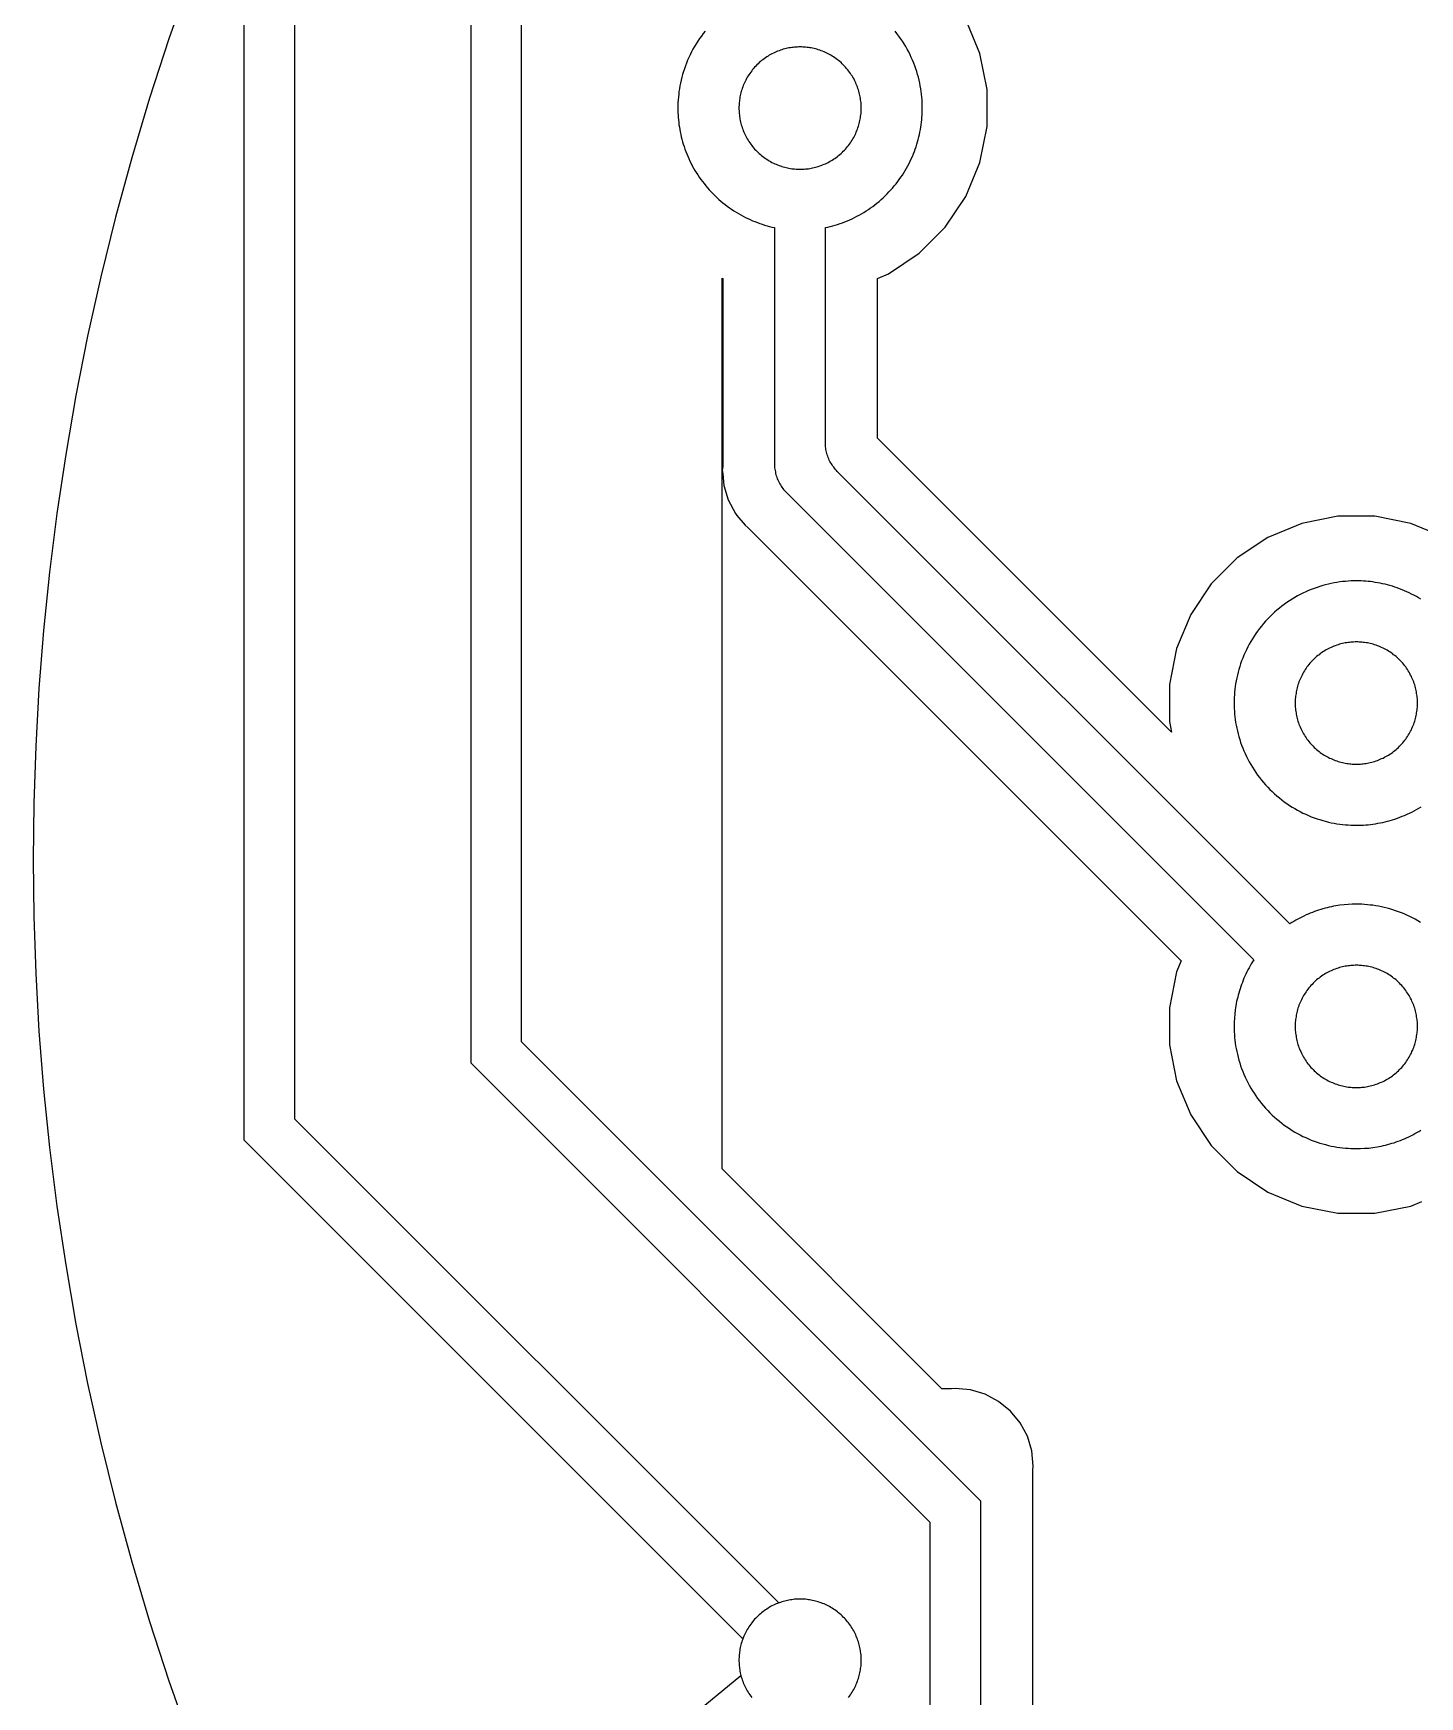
# Model space of a CAD drawing. Header units: millimetres. Extents: x 94211.7 to 94261.9, y -94261.9 to -94211.7.
# Drawn here: x 94211.75 to 94225.36, y -94245.02 to -94228.68 of the extents above; entities that cross this region are included whole.
import ezdxf

# ---------------------------------------------------------------- set-up
doc = ezdxf.new("R2010")
doc.units = ezdxf.units.MM
for name, color, linetype, true_color in [('Copper Layer', 30, 'Continuous', 0xff7f00), ('Drill holes', 5, 'Continuous', 0x0000ff), ('Outer Cut', 2, 'Continuous', 0xffff00)]:
    doc.layers.add(name, color=color, linetype=linetype, true_color=true_color)

msp = doc.modelspace()

# ---------------------------------------------------------------- linework, layer by layer
at = {"layer": 'Copper Layer'}
for points in [[(94218.712, -94244.45), (94213.815, -94239.554), (94213.815, -94227.034), (94224.392, -94215.324), (94234.771, -94215.324)], [(94219.065, -94244.097), (94214.315, -94239.346), (94214.315, -94227.226), (94224.615, -94215.824), (94234.769, -94215.824)], [(94224.226, -94217.918), (94216.04, -94226.104), (94216.04, -94238.793), (94220.549, -94243.303), (94220.549, -94245.699), (94218.387, -94247.861)], [(94218.747, -94248.208), (94221.049, -94245.906), (94221.049, -94243.096), (94216.54, -94238.586), (94216.54, -94226.311), (94224.433, -94218.418)], [(94218.342, -94228.663), (94218.323, -94228.687), (94218.305, -94228.712), (94218.287, -94228.737), (94218.27, -94228.762), (94218.253, -94228.788), (94218.237, -94228.815), (94218.222, -94228.841), (94218.208, -94228.868), (94218.194, -94228.895), (94218.182, -94228.922), (94218.17, -94228.95), (94218.158, -94228.977), (94218.148, -94229.005), (94218.138, -94229.033), (94218.129, -94229.061), (94218.12, -94229.089), (94218.113, -94229.117), (94218.106, -94229.145), (94218.1, -94229.173), (94218.094, -94229.201), (94218.089, -94229.229), (94218.085, -94229.256), (94218.082, -94229.284), (94218.079, -94229.311), (94218.077, -94229.339), (94218.075, -94229.366), (94218.074, -94229.392), (94218.074, -94229.419), (94218.074, -94229.442), (94218.075, -94229.465), (94218.076, -94229.488), (94218.078, -94229.511), (94218.08, -94229.535), (94218.082, -94229.558), (94218.085, -94229.582), (94218.089, -94229.606), (94218.093, -94229.629), (94218.097, -94229.653), (94218.102, -94229.677), (94218.108, -94229.701), (94218.114, -94229.725), (94218.12, -94229.749), (94218.127, -94229.773), (94218.135, -94229.797), (94218.143, -94229.821), (94218.152, -94229.845), (94218.161, -94229.868), (94218.171, -94229.892), (94218.181, -94229.915), (94218.192, -94229.939), (94218.204, -94229.962), (94218.216, -94229.985), (94218.228, -94230.008), (94218.241, -94230.031), (94218.255, -94230.053), (94218.269, -94230.075), (94218.284, -94230.097), (94218.299, -94230.119), (94218.315, -94230.14), (94218.331, -94230.161), (94218.347, -94230.182), (94218.365, -94230.202), (94218.382, -94230.222), (94218.4, -94230.241), (94218.419, -94230.261), (94218.437, -94230.279), (94218.457, -94230.298), (94218.476, -94230.316), (94218.496, -94230.333), (94218.517, -94230.35), (94218.538, -94230.367), (94218.559, -94230.383), (94218.58, -94230.398), (94218.602, -94230.413), (94218.624, -94230.428), (94218.646, -94230.442), (94218.668, -94230.455), (94218.691, -94230.468), (94218.714, -94230.48), (94218.737, -94230.492), (94218.76, -94230.504), (94218.784, -94230.514), (94218.807, -94230.525), (94218.831, -94230.534), (94218.855, -94230.543), (94218.879, -94230.552), (94218.902, -94230.56), (94218.926, -94230.568), (94218.95, -94230.575), (94218.974, -94230.581), (94218.998, -94230.587), (94219.022, -94230.592)], [(94219.522, -94230.593), (94219.546, -94230.588), (94219.57, -94230.582), (94219.594, -94230.576), (94219.618, -94230.569), (94219.642, -94230.561), (94219.666, -94230.553), (94219.69, -94230.545), (94219.714, -94230.536), (94219.738, -94230.526), (94219.761, -94230.516), (94219.785, -94230.505), (94219.808, -94230.494), (94219.831, -94230.482), (94219.854, -94230.469), (94219.877, -94230.457), (94219.9, -94230.443), (94219.922, -94230.429), (94219.944, -94230.415), (94219.966, -94230.4), (94219.987, -94230.384), (94220.008, -94230.368), (94220.029, -94230.352), (94220.05, -94230.335), (94220.07, -94230.317), (94220.09, -94230.299), (94220.109, -94230.281), (94220.128, -94230.262), (94220.146, -94230.243), (94220.164, -94230.223), (94220.182, -94230.204), (94220.199, -94230.183), (94220.216, -94230.163), (94220.232, -94230.141), (94220.248, -94230.12), (94220.263, -94230.098), (94220.278, -94230.077), (94220.292, -94230.054), (94220.306, -94230.032), (94220.319, -94230.009), (94220.331, -94229.986), (94220.344, -94229.963), (94220.355, -94229.94), (94220.366, -94229.917), (94220.376, -94229.893), (94220.386, -94229.869), (94220.396, -94229.846), (94220.404, -94229.822), (94220.413, -94229.798), (94220.42, -94229.774), (94220.428, -94229.75), (94220.434, -94229.726), (94220.44, -94229.702), (94220.446, -94229.678), (94220.451, -94229.654), (94220.455, -94229.63), (94220.459, -94229.606), (94220.463, -94229.582), (94220.466, -94229.558), (94220.468, -94229.535), (94220.47, -94229.511), (94220.472, -94229.488), (94220.473, -94229.465), (94220.474, -94229.442), (94220.474, -94229.419), (94220.474, -94229.392), (94220.473, -94229.366), (94220.471, -94229.339), (94220.469, -94229.311), (94220.466, -94229.284), (94220.463, -94229.256), (94220.459, -94229.229), (94220.454, -94229.201), (94220.448, -94229.173), (94220.442, -94229.145), (94220.435, -94229.117), (94220.428, -94229.089), (94220.419, -94229.061), (94220.41, -94229.033), (94220.4, -94229.005), (94220.39, -94228.977), (94220.378, -94228.95), (94220.366, -94228.922), (94220.354, -94228.895), (94220.34, -94228.868), (94220.326, -94228.841), (94220.311, -94228.815), (94220.295, -94228.788), (94220.278, -94228.762), (94220.261, -94228.737), (94220.243, -94228.712), (94220.225, -94228.687), (94220.206, -94228.663)], [(94221.038, -94228.884), (94220.9, -94228.55)], [(94221.109, -94229.238), (94221.038, -94228.884)], [(94221.109, -94229.6), (94221.109, -94229.238)], [(94221.038, -94229.954), (94221.109, -94229.6)], [(94220.9, -94230.288), (94221.038, -94229.954)], [(94220.699, -94230.589), (94220.9, -94230.288)], [(94219.022, -94230.592), (94219.022, -94232.911)], [(94219.522, -94232.704), (94219.522, -94230.593)], [(94220.444, -94230.844), (94220.699, -94230.589)], [(94220.143, -94231.045), (94220.444, -94230.844)], [(94218.509, -94239.835), (94218.509, -94231.088)], [(94218.509, -94231.088), (94218.514, -94231.091)], [(94218.514, -94231.091), (94218.514, -94232.938)], [(94220.034, -94231.091), (94220.143, -94231.045)], [(94220.034, -94232.66), (94220.034, -94231.091)], [(94219.639, -94232.987), (94219.63, -94232.977), (94219.621, -94232.967), (94219.612, -94232.956), (94219.604, -94232.945), (94219.595, -94232.934), (94219.588, -94232.923), (94219.581, -94232.912), (94219.574, -94232.9), (94219.567, -94232.888), (94219.561, -94232.876), (94219.555, -94232.863), (94219.55, -94232.851), (94219.545, -94232.838), (94219.541, -94232.825), (94219.537, -94232.812), (94219.534, -94232.798), (94219.531, -94232.785), (94219.528, -94232.772), (94219.526, -94232.758), (94219.524, -94232.745), (94219.523, -94232.731), (94219.523, -94232.717), (94219.522, -94232.704)], [(94222.921, -94235.547), (94220.034, -94232.66)], [(94218.514, -94232.938), (94218.51, -94232.975)], [(94219.022, -94232.911), (94219.023, -94232.925), (94219.023, -94232.938), (94219.024, -94232.952), (94219.026, -94232.965), (94219.028, -94232.979), (94219.031, -94232.992), (94219.034, -94233.006), (94219.037, -94233.019), (94219.041, -94233.032), (94219.045, -94233.045), (94219.05, -94233.058), (94219.055, -94233.07), (94219.061, -94233.083), (94219.067, -94233.095), (94219.074, -94233.107), (94219.081, -94233.119), (94219.088, -94233.13), (94219.095, -94233.142), (94219.104, -94233.153), (94219.112, -94233.163), (94219.121, -94233.174), (94219.13, -94233.184), (94219.139, -94233.194)], [(94218.51, -94232.975), (94218.514, -94233.012)], [(94218.514, -94233.012), (94218.525, -94233.124)], [(94224.082, -94237.429), (94219.639, -94232.987)], [(94218.525, -94233.124), (94218.568, -94233.267)], [(94218.568, -94233.267), (94218.639, -94233.399)], [(94219.139, -94233.194), (94223.728, -94237.783)], [(94218.639, -94233.399), (94218.654, -94233.418)], [(94218.654, -94233.418), (94218.734, -94233.515)], [(94224.554, -94233.426), (94224.2, -94233.497)], [(94224.916, -94233.426), (94224.554, -94233.426)], [(94225.27, -94233.497), (94224.916, -94233.426)], [(94218.734, -94233.515), (94218.763, -94233.539)], [(94218.763, -94233.539), (94223.016, -94237.792)], [(94224.2, -94233.497), (94223.866, -94233.635)], [(94225.604, -94233.635), (94225.27, -94233.497)], [(94223.866, -94233.635), (94223.565, -94233.836)], [(94223.565, -94233.836), (94223.31, -94234.091)], [(94223.31, -94234.091), (94223.109, -94234.392)], [(94225.369, -94234.242), (94225.346, -94234.229), (94225.324, -94234.215), (94225.301, -94234.203), (94225.278, -94234.191), (94225.255, -94234.179), (94225.231, -94234.169), (94225.208, -94234.158), (94225.184, -94234.148), (94225.16, -94234.139), (94225.137, -94234.13), (94225.113, -94234.122), (94225.089, -94234.114), (94225.065, -94234.107), (94225.041, -94234.101), (94225.017, -94234.095), (94224.993, -94234.089), (94224.969, -94234.084), (94224.945, -94234.08), (94224.921, -94234.076), (94224.898, -94234.072), (94224.874, -94234.069), (94224.851, -94234.067), (94224.827, -94234.065), (94224.804, -94234.063), (94224.781, -94234.062), (94224.758, -94234.061), (94224.735, -94234.061), (94224.708, -94234.061), (94224.682, -94234.062), (94224.654, -94234.064), (94224.627, -94234.066), (94224.6, -94234.069), (94224.572, -94234.072), (94224.544, -94234.076), (94224.517, -94234.081), (94224.489, -94234.087), (94224.461, -94234.093), (94224.433, -94234.1), (94224.405, -94234.107), (94224.377, -94234.116), (94224.349, -94234.125), (94224.321, -94234.135), (94224.293, -94234.145), (94224.266, -94234.157), (94224.238, -94234.169), (94224.211, -94234.182), (94224.184, -94234.195), (94224.157, -94234.209), (94224.13, -94234.225), (94224.104, -94234.24), (94224.078, -94234.257), (94224.053, -94234.274), (94224.028, -94234.292), (94224.003, -94234.31), (94223.979, -94234.329), (94223.955, -94234.349), (94223.932, -94234.37), (94223.909, -94234.391), (94223.886, -94234.413), (94223.865, -94234.435), (94223.844, -94234.458), (94223.823, -94234.481), (94223.803, -94234.505), (94223.784, -94234.529), (94223.766, -94234.554), (94223.748, -94234.579), (94223.731, -94234.604), (94223.714, -94234.63), (94223.698, -94234.657), (94223.683, -94234.683), (94223.669, -94234.71), (94223.655, -94234.737), (94223.643, -94234.764), (94223.631, -94234.792), (94223.619, -94234.819), (94223.609, -94234.847), (94223.599, -94234.875), (94223.59, -94234.903), (94223.581, -94234.931), (94223.574, -94234.959), (94223.567, -94234.987), (94223.561, -94235.015), (94223.555, -94235.043), (94223.55, -94235.071), (94223.546, -94235.098), (94223.543, -94235.126), (94223.54, -94235.153), (94223.538, -94235.181), (94223.536, -94235.208), (94223.535, -94235.234), (94223.535, -94235.261), (94223.535, -94235.288), (94223.536, -94235.315), (94223.538, -94235.342), (94223.54, -94235.369), (94223.543, -94235.396), (94223.546, -94235.424), (94223.55, -94235.452), (94223.555, -94235.479), (94223.561, -94235.507), (94223.567, -94235.535), (94223.574, -94235.563), (94223.581, -94235.591), (94223.59, -94235.619), (94223.599, -94235.647), (94223.609, -94235.675), (94223.619, -94235.703), (94223.631, -94235.73), (94223.643, -94235.758), (94223.655, -94235.785), (94223.669, -94235.812), (94223.683, -94235.839), (94223.698, -94235.866), (94223.714, -94235.892), (94223.731, -94235.918), (94223.748, -94235.943), (94223.766, -94235.968), (94223.784, -94235.993), (94223.803, -94236.017), (94223.823, -94236.041), (94223.844, -94236.065), (94223.865, -94236.087), (94223.886, -94236.11), (94223.909, -94236.131), (94223.932, -94236.152), (94223.955, -94236.173), (94223.979, -94236.193), (94224.003, -94236.212), (94224.028, -94236.23), (94224.053, -94236.248), (94224.078, -94236.266), (94224.104, -94236.282), (94224.13, -94236.298), (94224.157, -94236.313), (94224.184, -94236.327), (94224.211, -94236.341), (94224.238, -94236.353), (94224.266, -94236.366), (94224.293, -94236.377), (94224.321, -94236.387), (94224.349, -94236.397), (94224.377, -94236.406), (94224.405, -94236.415), (94224.433, -94236.422), (94224.461, -94236.429), (94224.489, -94236.436), (94224.517, -94236.441), (94224.544, -94236.446), (94224.572, -94236.45), (94224.6, -94236.453), (94224.627, -94236.456), (94224.654, -94236.458), (94224.682, -94236.46), (94224.708, -94236.461), (94224.735, -94236.461), (94224.758, -94236.461), (94224.781, -94236.46), (94224.804, -94236.459), (94224.827, -94236.458), (94224.851, -94236.456), (94224.874, -94236.453), (94224.898, -94236.45), (94224.922, -94236.446), (94224.946, -94236.442), (94224.97, -94236.438), (94224.994, -94236.433), (94225.018, -94236.427), (94225.042, -94236.421), (94225.066, -94236.415), (94225.09, -94236.407), (94225.114, -94236.4), (94225.138, -94236.392), (94225.162, -94236.383), (94225.185, -94236.373), (94225.209, -94236.364), (94225.233, -94236.353), (94225.256, -94236.342), (94225.279, -94236.331), (94225.302, -94236.319), (94225.325, -94236.306), (94225.348, -94236.293), (94225.37, -94236.279)], [(94223.109, -94234.392), (94222.971, -94234.726)], [(94222.971, -94234.726), (94222.9, -94235.08)], [(94222.9, -94235.08), (94222.9, -94235.442)], [(94222.9, -94235.442), (94222.921, -94235.547)], [(94225.366, -94237.415), (94225.34, -94237.399), (94225.313, -94237.384), (94225.286, -94237.37), (94225.259, -94237.357), (94225.232, -94237.344), (94225.204, -94237.332), (94225.177, -94237.32), (94225.149, -94237.31), (94225.121, -94237.3), (94225.093, -94237.291), (94225.065, -94237.282), (94225.037, -94237.275), (94225.009, -94237.268), (94224.981, -94237.262), (94224.953, -94237.256), (94224.926, -94237.251), (94224.898, -94237.247), (94224.87, -94237.244), (94224.843, -94237.241), (94224.816, -94237.239), (94224.788, -94237.237), (94224.762, -94237.236), (94224.735, -94237.236), (94224.695, -94237.237), (94224.655, -94237.239), (94224.614, -94237.242), (94224.573, -94237.247), (94224.532, -94237.253), (94224.511, -94237.257), (94224.49, -94237.261), (94224.469, -94237.266), (94224.449, -94237.271), (94224.428, -94237.276), (94224.407, -94237.282), (94224.386, -94237.288), (94224.365, -94237.294), (94224.344, -94237.301), (94224.324, -94237.309), (94224.303, -94237.317), (94224.282, -94237.325), (94224.262, -94237.333), (94224.241, -94237.342), (94224.221, -94237.352), (94224.201, -94237.362), (94224.18, -94237.372), (94224.16, -94237.383), (94224.141, -94237.394), (94224.121, -94237.405), (94224.101, -94237.417), (94224.082, -94237.429)], [(94223.016, -94237.792), (94222.971, -94237.901)], [(94223.728, -94237.783), (94223.716, -94237.802), (94223.704, -94237.822), (94223.693, -94237.841), (94223.682, -94237.861), (94223.671, -94237.881), (94223.661, -94237.901), (94223.651, -94237.922), (94223.641, -94237.942), (94223.632, -94237.962), (94223.624, -94237.983), (94223.616, -94238.004), (94223.608, -94238.024), (94223.6, -94238.045), (94223.594, -94238.066), (94223.587, -94238.087), (94223.581, -94238.108), (94223.575, -94238.129), (94223.57, -94238.149), (94223.565, -94238.17), (94223.56, -94238.191), (94223.556, -94238.212), (94223.552, -94238.233), (94223.546, -94238.274), (94223.541, -94238.315), (94223.538, -94238.356), (94223.536, -94238.396), (94223.535, -94238.436), (94223.535, -94238.463), (94223.536, -94238.49), (94223.538, -94238.517), (94223.54, -94238.544), (94223.543, -94238.571), (94223.546, -94238.599), (94223.55, -94238.627), (94223.555, -94238.654), (94223.561, -94238.682), (94223.567, -94238.71), (94223.574, -94238.738), (94223.581, -94238.766), (94223.59, -94238.794), (94223.599, -94238.822), (94223.609, -94238.85), (94223.619, -94238.878), (94223.631, -94238.905), (94223.643, -94238.933), (94223.655, -94238.96), (94223.669, -94238.987), (94223.683, -94239.014), (94223.698, -94239.041), (94223.714, -94239.067), (94223.731, -94239.093), (94223.748, -94239.118), (94223.766, -94239.143), (94223.784, -94239.168), (94223.803, -94239.192), (94223.823, -94239.216), (94223.844, -94239.24), (94223.865, -94239.262), (94223.886, -94239.285), (94223.909, -94239.306), (94223.932, -94239.327), (94223.955, -94239.348), (94223.979, -94239.368), (94224.003, -94239.387), (94224.028, -94239.405), (94224.053, -94239.423), (94224.078, -94239.44), (94224.104, -94239.457), (94224.13, -94239.473), (94224.157, -94239.488), (94224.184, -94239.502), (94224.211, -94239.516), (94224.238, -94239.528), (94224.266, -94239.54), (94224.293, -94239.552), (94224.321, -94239.562), (94224.349, -94239.572), (94224.377, -94239.581), (94224.405, -94239.59), (94224.433, -94239.597), (94224.461, -94239.604), (94224.489, -94239.611), (94224.517, -94239.616), (94224.544, -94239.621), (94224.572, -94239.625), (94224.6, -94239.628), (94224.627, -94239.631), (94224.654, -94239.633), (94224.682, -94239.635), (94224.708, -94239.636), (94224.735, -94239.636), (94224.775, -94239.635), (94224.815, -94239.633), (94224.856, -94239.63), (94224.897, -94239.625), (94224.938, -94239.619), (94224.959, -94239.615), (94224.98, -94239.611), (94225.001, -94239.606), (94225.022, -94239.601), (94225.042, -94239.596), (94225.063, -94239.59), (94225.084, -94239.584), (94225.105, -94239.578), (94225.126, -94239.571), (94225.147, -94239.563), (94225.167, -94239.555), (94225.188, -94239.547), (94225.209, -94239.539), (94225.229, -94239.53), (94225.25, -94239.52), (94225.27, -94239.51), (94225.29, -94239.5), (94225.31, -94239.489), (94225.33, -94239.478), (94225.349, -94239.467), (94225.369, -94239.455)], [(94222.971, -94237.901), (94222.9, -94238.255)], [(94222.9, -94238.255), (94222.9, -94238.617)], [(94222.9, -94238.617), (94222.971, -94238.971)], [(94222.971, -94238.971), (94223.109, -94239.305)], [(94223.109, -94239.305), (94223.31, -94239.606)], [(94223.31, -94239.606), (94223.565, -94239.862)], [(94220.667, -94241.993), (94218.509, -94239.835)], [(94223.565, -94239.862), (94223.866, -94240.062)], [(94223.866, -94240.062), (94224.2, -94240.201)], [(94224.2, -94240.201), (94224.554, -94240.271)], [(94224.554, -94240.271), (94224.916, -94240.271)], [(94224.916, -94240.271), (94225.27, -94240.201)], [(94225.27, -94240.201), (94225.379, -94240.155)], [(94220.762, -94241.993), (94220.667, -94241.993)], [(94220.799, -94241.99), (94220.762, -94241.993)], [(94220.836, -94241.993), (94220.799, -94241.99)], [(94220.948, -94242.004), (94220.836, -94241.993)], [(94221.091, -94242.048), (94220.948, -94242.004)], [(94221.223, -94242.118), (94221.091, -94242.048)], [(94221.339, -94242.213), (94221.223, -94242.118)], [(94221.434, -94242.329), (94221.339, -94242.213)], [(94221.505, -94242.461), (94221.434, -94242.329)], [(94221.548, -94242.604), (94221.505, -94242.461)], [(94221.563, -94242.753), (94221.548, -94242.604)], [(94221.559, -94242.79), (94221.563, -94242.753)], [(94221.559, -94245.767), (94221.559, -94242.79)], [(94216.333, -94249.369), (94216.333, -94246.752), (94218.693, -94244.81)]]:
    msp.add_lwpolyline(points, dxfattribs=at)
at = {"layer": 'Drill holes'}
for points in [[(94219.874, -94229.419), (94219.874, -94229.406), (94219.873, -94229.392), (94219.873, -94229.379), (94219.872, -94229.365), (94219.87, -94229.351), (94219.868, -94229.338), (94219.866, -94229.324), (94219.864, -94229.31), (94219.861, -94229.296), (94219.858, -94229.282), (94219.855, -94229.268), (94219.851, -94229.254), (94219.847, -94229.24), (94219.842, -94229.226), (94219.837, -94229.212), (94219.832, -94229.198), (94219.826, -94229.184), (94219.82, -94229.171), (94219.814, -94229.157), (94219.807, -94229.144), (94219.8, -94229.13), (94219.792, -94229.117), (94219.784, -94229.104), (94219.776, -94229.091), (94219.768, -94229.078), (94219.759, -94229.065), (94219.749, -94229.053), (94219.74, -94229.041), (94219.73, -94229.029), (94219.72, -94229.017), (94219.709, -94229.006), (94219.698, -94228.995), (94219.687, -94228.984), (94219.676, -94228.973), (94219.664, -94228.963), (94219.652, -94228.953), (94219.64, -94228.944), (94219.628, -94228.934), (94219.615, -94228.926), (94219.602, -94228.917), (94219.589, -94228.909), (94219.576, -94228.901), (94219.563, -94228.893), (94219.55, -94228.886), (94219.536, -94228.879), (94219.522, -94228.873), (94219.509, -94228.867), (94219.495, -94228.861), (94219.481, -94228.856), (94219.467, -94228.851), (94219.453, -94228.846), (94219.439, -94228.842), (94219.425, -94228.838), (94219.411, -94228.835), (94219.397, -94228.832), (94219.383, -94228.829), (94219.369, -94228.827), (94219.355, -94228.825), (94219.342, -94228.823), (94219.328, -94228.822), (94219.314, -94228.82), (94219.301, -94228.82), (94219.287, -94228.819), (94219.274, -94228.819), (94219.261, -94228.819), (94219.247, -94228.82), (94219.234, -94228.82), (94219.22, -94228.822), (94219.206, -94228.823), (94219.193, -94228.825), (94219.179, -94228.827), (94219.165, -94228.829), (94219.151, -94228.832), (94219.137, -94228.835), (94219.123, -94228.838), (94219.109, -94228.842), (94219.095, -94228.846), (94219.081, -94228.851), (94219.067, -94228.856), (94219.053, -94228.861), (94219.039, -94228.867), (94219.026, -94228.873), (94219.012, -94228.879), (94218.998, -94228.886), (94218.985, -94228.893), (94218.972, -94228.901), (94218.959, -94228.909), (94218.946, -94228.917), (94218.933, -94228.926), (94218.92, -94228.934), (94218.908, -94228.944), (94218.896, -94228.953), (94218.884, -94228.963), (94218.872, -94228.973), (94218.861, -94228.984), (94218.85, -94228.995), (94218.839, -94229.006), (94218.828, -94229.017), (94218.818, -94229.029), (94218.808, -94229.041), (94218.799, -94229.053), (94218.789, -94229.065), (94218.78, -94229.078), (94218.772, -94229.091), (94218.764, -94229.104), (94218.756, -94229.117), (94218.748, -94229.13), (94218.741, -94229.144), (94218.734, -94229.157), (94218.728, -94229.171), (94218.722, -94229.184), (94218.716, -94229.198), (94218.711, -94229.212), (94218.706, -94229.226), (94218.701, -94229.24), (94218.697, -94229.254), (94218.693, -94229.268), (94218.69, -94229.282), (94218.687, -94229.296), (94218.684, -94229.31), (94218.682, -94229.324), (94218.68, -94229.338), (94218.678, -94229.351), (94218.676, -94229.365), (94218.675, -94229.379), (94218.675, -94229.392), (94218.674, -94229.406), (94218.674, -94229.419), (94218.674, -94229.432), (94218.675, -94229.446), (94218.675, -94229.459), (94218.676, -94229.473), (94218.678, -94229.487), (94218.68, -94229.501), (94218.682, -94229.514), (94218.684, -94229.528), (94218.687, -94229.542), (94218.69, -94229.556), (94218.693, -94229.57), (94218.697, -94229.584), (94218.701, -94229.598), (94218.706, -94229.612), (94218.711, -94229.626), (94218.716, -94229.64), (94218.722, -94229.654), (94218.728, -94229.668), (94218.734, -94229.681), (94218.741, -94229.695), (94218.748, -94229.708), (94218.756, -94229.721), (94218.764, -94229.734), (94218.772, -94229.747), (94218.78, -94229.76), (94218.789, -94229.773), (94218.799, -94229.785), (94218.808, -94229.797), (94218.818, -94229.809), (94218.828, -94229.821), (94218.839, -94229.832), (94218.85, -94229.843), (94218.861, -94229.854), (94218.872, -94229.865), (94218.884, -94229.875), (94218.896, -94229.885), (94218.908, -94229.895), (94218.92, -94229.904), (94218.933, -94229.913), (94218.946, -94229.921), (94218.959, -94229.93), (94218.972, -94229.937), (94218.985, -94229.945), (94218.998, -94229.952), (94219.012, -94229.959), (94219.026, -94229.965), (94219.039, -94229.971), (94219.053, -94229.977), (94219.067, -94229.982), (94219.081, -94229.987), (94219.095, -94229.992), (94219.109, -94229.996), (94219.123, -94230), (94219.137, -94230.003), (94219.151, -94230.006), (94219.165, -94230.009), (94219.179, -94230.012), (94219.193, -94230.014), (94219.206, -94230.015), (94219.22, -94230.017), (94219.234, -94230.018), (94219.247, -94230.019), (94219.261, -94230.019), (94219.274, -94230.019), (94219.287, -94230.019), (94219.301, -94230.019), (94219.314, -94230.018), (94219.328, -94230.017), (94219.342, -94230.015), (94219.355, -94230.014), (94219.369, -94230.012), (94219.383, -94230.009), (94219.397, -94230.006), (94219.411, -94230.003), (94219.425, -94230), (94219.439, -94229.996), (94219.453, -94229.992), (94219.467, -94229.987), (94219.481, -94229.982), (94219.495, -94229.977), (94219.509, -94229.971), (94219.522, -94229.965), (94219.536, -94229.959), (94219.55, -94229.952), (94219.563, -94229.945), (94219.576, -94229.937), (94219.589, -94229.93), (94219.602, -94229.921), (94219.615, -94229.913), (94219.628, -94229.904), (94219.64, -94229.895), (94219.652, -94229.885), (94219.664, -94229.875), (94219.676, -94229.865), (94219.687, -94229.854), (94219.698, -94229.843), (94219.709, -94229.832), (94219.72, -94229.821), (94219.73, -94229.809), (94219.74, -94229.797), (94219.749, -94229.785), (94219.759, -94229.773), (94219.768, -94229.76), (94219.776, -94229.747), (94219.784, -94229.734), (94219.792, -94229.721), (94219.8, -94229.708), (94219.807, -94229.695), (94219.814, -94229.681), (94219.82, -94229.668), (94219.826, -94229.654), (94219.832, -94229.64), (94219.837, -94229.626), (94219.842, -94229.612), (94219.847, -94229.598), (94219.851, -94229.584), (94219.855, -94229.57), (94219.858, -94229.556), (94219.861, -94229.542), (94219.864, -94229.528), (94219.866, -94229.514), (94219.868, -94229.501), (94219.87, -94229.487), (94219.872, -94229.473), (94219.873, -94229.459), (94219.873, -94229.446), (94219.874, -94229.432)], [(94225.335, -94235.261), (94225.335, -94235.248), (94225.334, -94235.234), (94225.334, -94235.221), (94225.333, -94235.207), (94225.331, -94235.193), (94225.329, -94235.18), (94225.327, -94235.166), (94225.325, -94235.152), (94225.322, -94235.138), (94225.319, -94235.124), (94225.316, -94235.11), (94225.312, -94235.096), (94225.308, -94235.082), (94225.303, -94235.068), (94225.298, -94235.054), (94225.293, -94235.04), (94225.287, -94235.026), (94225.281, -94235.013), (94225.275, -94234.999), (94225.268, -94234.986), (94225.261, -94234.972), (94225.253, -94234.959), (94225.245, -94234.946), (94225.237, -94234.933), (94225.229, -94234.92), (94225.22, -94234.907), (94225.21, -94234.895), (94225.201, -94234.883), (94225.191, -94234.871), (94225.181, -94234.859), (94225.17, -94234.848), (94225.159, -94234.837), (94225.148, -94234.826), (94225.137, -94234.815), (94225.125, -94234.805), (94225.113, -94234.795), (94225.101, -94234.786), (94225.089, -94234.776), (94225.076, -94234.768), (94225.063, -94234.759), (94225.05, -94234.751), (94225.037, -94234.743), (94225.024, -94234.735), (94225.011, -94234.728), (94224.997, -94234.721), (94224.983, -94234.715), (94224.97, -94234.709), (94224.956, -94234.703), (94224.942, -94234.698), (94224.928, -94234.693), (94224.914, -94234.688), (94224.9, -94234.684), (94224.886, -94234.68), (94224.872, -94234.677), (94224.858, -94234.674), (94224.844, -94234.671), (94224.83, -94234.669), (94224.816, -94234.667), (94224.803, -94234.665), (94224.789, -94234.664), (94224.775, -94234.662), (94224.762, -94234.662), (94224.748, -94234.661), (94224.735, -94234.661), (94224.722, -94234.661), (94224.708, -94234.662), (94224.695, -94234.662), (94224.681, -94234.664), (94224.667, -94234.665), (94224.654, -94234.667), (94224.64, -94234.669), (94224.626, -94234.671), (94224.612, -94234.674), (94224.598, -94234.677), (94224.584, -94234.68), (94224.57, -94234.684), (94224.556, -94234.688), (94224.542, -94234.693), (94224.528, -94234.698), (94224.514, -94234.703), (94224.5, -94234.709), (94224.487, -94234.715), (94224.473, -94234.721), (94224.459, -94234.728), (94224.446, -94234.735), (94224.433, -94234.743), (94224.42, -94234.751), (94224.407, -94234.759), (94224.394, -94234.768), (94224.381, -94234.776), (94224.369, -94234.786), (94224.357, -94234.795), (94224.345, -94234.805), (94224.333, -94234.815), (94224.322, -94234.826), (94224.311, -94234.837), (94224.3, -94234.848), (94224.289, -94234.859), (94224.279, -94234.871), (94224.269, -94234.883), (94224.26, -94234.895), (94224.25, -94234.907), (94224.241, -94234.92), (94224.233, -94234.933), (94224.225, -94234.946), (94224.217, -94234.959), (94224.209, -94234.972), (94224.202, -94234.986), (94224.195, -94234.999), (94224.189, -94235.013), (94224.183, -94235.026), (94224.177, -94235.04), (94224.172, -94235.054), (94224.167, -94235.068), (94224.162, -94235.082), (94224.158, -94235.096), (94224.154, -94235.11), (94224.151, -94235.124), (94224.148, -94235.138), (94224.145, -94235.152), (94224.143, -94235.166), (94224.141, -94235.18), (94224.139, -94235.193), (94224.137, -94235.207), (94224.136, -94235.221), (94224.136, -94235.234), (94224.135, -94235.248), (94224.135, -94235.261), (94224.135, -94235.274), (94224.136, -94235.288), (94224.136, -94235.301), (94224.137, -94235.315), (94224.139, -94235.329), (94224.141, -94235.343), (94224.143, -94235.356), (94224.145, -94235.37), (94224.148, -94235.384), (94224.151, -94235.398), (94224.154, -94235.412), (94224.158, -94235.426), (94224.162, -94235.44), (94224.167, -94235.454), (94224.172, -94235.468), (94224.177, -94235.482), (94224.183, -94235.496), (94224.189, -94235.51), (94224.195, -94235.523), (94224.202, -94235.537), (94224.209, -94235.55), (94224.217, -94235.563), (94224.225, -94235.576), (94224.233, -94235.589), (94224.241, -94235.602), (94224.25, -94235.615), (94224.26, -94235.627), (94224.269, -94235.639), (94224.279, -94235.651), (94224.289, -94235.663), (94224.3, -94235.674), (94224.311, -94235.685), (94224.322, -94235.696), (94224.333, -94235.707), (94224.345, -94235.717), (94224.357, -94235.727), (94224.369, -94235.737), (94224.381, -94235.746), (94224.394, -94235.755), (94224.407, -94235.763), (94224.42, -94235.772), (94224.433, -94235.779), (94224.446, -94235.787), (94224.459, -94235.794), (94224.473, -94235.801), (94224.487, -94235.807), (94224.5, -94235.813), (94224.514, -94235.819), (94224.528, -94235.824), (94224.542, -94235.829), (94224.556, -94235.834), (94224.57, -94235.838), (94224.584, -94235.842), (94224.598, -94235.845), (94224.612, -94235.848), (94224.626, -94235.851), (94224.64, -94235.854), (94224.654, -94235.856), (94224.667, -94235.857), (94224.681, -94235.859), (94224.695, -94235.86), (94224.708, -94235.861), (94224.722, -94235.861), (94224.735, -94235.861), (94224.748, -94235.861), (94224.762, -94235.861), (94224.775, -94235.86), (94224.789, -94235.859), (94224.803, -94235.857), (94224.816, -94235.856), (94224.83, -94235.854), (94224.844, -94235.851), (94224.858, -94235.848), (94224.872, -94235.845), (94224.886, -94235.842), (94224.9, -94235.838), (94224.914, -94235.834), (94224.928, -94235.829), (94224.942, -94235.824), (94224.956, -94235.819), (94224.97, -94235.813), (94224.983, -94235.807), (94224.997, -94235.801), (94225.011, -94235.794), (94225.024, -94235.787), (94225.037, -94235.779), (94225.05, -94235.772), (94225.063, -94235.763), (94225.076, -94235.755), (94225.089, -94235.746), (94225.101, -94235.737), (94225.113, -94235.727), (94225.125, -94235.717), (94225.137, -94235.707), (94225.148, -94235.696), (94225.159, -94235.685), (94225.17, -94235.674), (94225.181, -94235.663), (94225.191, -94235.651), (94225.201, -94235.639), (94225.21, -94235.627), (94225.22, -94235.615), (94225.229, -94235.602), (94225.237, -94235.589), (94225.245, -94235.576), (94225.253, -94235.563), (94225.261, -94235.55), (94225.268, -94235.537), (94225.275, -94235.523), (94225.281, -94235.51), (94225.287, -94235.496), (94225.293, -94235.482), (94225.298, -94235.468), (94225.303, -94235.454), (94225.308, -94235.44), (94225.312, -94235.426), (94225.316, -94235.412), (94225.319, -94235.398), (94225.322, -94235.384), (94225.325, -94235.37), (94225.327, -94235.356), (94225.329, -94235.343), (94225.331, -94235.329), (94225.333, -94235.315), (94225.334, -94235.301), (94225.334, -94235.288), (94225.335, -94235.274)], [(94225.335, -94238.436), (94225.335, -94238.423), (94225.334, -94238.409), (94225.334, -94238.396), (94225.333, -94238.382), (94225.331, -94238.368), (94225.329, -94238.355), (94225.327, -94238.341), (94225.325, -94238.327), (94225.322, -94238.313), (94225.319, -94238.299), (94225.316, -94238.285), (94225.312, -94238.271), (94225.308, -94238.257), (94225.303, -94238.243), (94225.298, -94238.229), (94225.293, -94238.215), (94225.287, -94238.201), (94225.281, -94238.188), (94225.275, -94238.174), (94225.268, -94238.16), (94225.261, -94238.147), (94225.253, -94238.134), (94225.245, -94238.121), (94225.237, -94238.108), (94225.229, -94238.095), (94225.22, -94238.082), (94225.21, -94238.07), (94225.201, -94238.058), (94225.191, -94238.046), (94225.181, -94238.034), (94225.17, -94238.023), (94225.159, -94238.012), (94225.148, -94238.001), (94225.137, -94237.99), (94225.125, -94237.98), (94225.113, -94237.97), (94225.101, -94237.961), (94225.089, -94237.951), (94225.076, -94237.942), (94225.063, -94237.934), (94225.05, -94237.926), (94225.037, -94237.918), (94225.024, -94237.91), (94225.011, -94237.903), (94224.997, -94237.896), (94224.983, -94237.89), (94224.97, -94237.884), (94224.956, -94237.878), (94224.942, -94237.873), (94224.928, -94237.868), (94224.914, -94237.863), (94224.9, -94237.859), (94224.886, -94237.855), (94224.872, -94237.852), (94224.858, -94237.849), (94224.844, -94237.846), (94224.83, -94237.844), (94224.816, -94237.842), (94224.803, -94237.84), (94224.789, -94237.838), (94224.775, -94237.837), (94224.762, -94237.837), (94224.748, -94237.836), (94224.735, -94237.836), (94224.722, -94237.836), (94224.708, -94237.837), (94224.695, -94237.837), (94224.681, -94237.838), (94224.667, -94237.84), (94224.654, -94237.842), (94224.64, -94237.844), (94224.626, -94237.846), (94224.612, -94237.849), (94224.598, -94237.852), (94224.584, -94237.855), (94224.57, -94237.859), (94224.556, -94237.863), (94224.542, -94237.868), (94224.528, -94237.873), (94224.514, -94237.878), (94224.5, -94237.884), (94224.487, -94237.89), (94224.473, -94237.896), (94224.459, -94237.903), (94224.446, -94237.91), (94224.433, -94237.918), (94224.42, -94237.926), (94224.407, -94237.934), (94224.394, -94237.942), (94224.381, -94237.951), (94224.369, -94237.961), (94224.357, -94237.97), (94224.345, -94237.98), (94224.333, -94237.99), (94224.322, -94238.001), (94224.311, -94238.012), (94224.3, -94238.023), (94224.289, -94238.034), (94224.279, -94238.046), (94224.269, -94238.058), (94224.26, -94238.07), (94224.25, -94238.082), (94224.241, -94238.095), (94224.233, -94238.108), (94224.225, -94238.121), (94224.217, -94238.134), (94224.209, -94238.147), (94224.202, -94238.16), (94224.195, -94238.174), (94224.189, -94238.188), (94224.183, -94238.201), (94224.177, -94238.215), (94224.172, -94238.229), (94224.167, -94238.243), (94224.162, -94238.257), (94224.158, -94238.271), (94224.154, -94238.285), (94224.151, -94238.299), (94224.148, -94238.313), (94224.145, -94238.327), (94224.143, -94238.341), (94224.141, -94238.355), (94224.139, -94238.368), (94224.137, -94238.382), (94224.136, -94238.396), (94224.136, -94238.409), (94224.135, -94238.423), (94224.135, -94238.436), (94224.135, -94238.449), (94224.136, -94238.463), (94224.136, -94238.476), (94224.137, -94238.49), (94224.139, -94238.504), (94224.141, -94238.517), (94224.143, -94238.531), (94224.145, -94238.545), (94224.148, -94238.559), (94224.151, -94238.573), (94224.154, -94238.587), (94224.158, -94238.601), (94224.162, -94238.615), (94224.167, -94238.629), (94224.172, -94238.643), (94224.177, -94238.657), (94224.183, -94238.671), (94224.189, -94238.684), (94224.195, -94238.698), (94224.202, -94238.712), (94224.209, -94238.725), (94224.217, -94238.738), (94224.225, -94238.751), (94224.233, -94238.764), (94224.241, -94238.777), (94224.25, -94238.79), (94224.26, -94238.802), (94224.269, -94238.814), (94224.279, -94238.826), (94224.289, -94238.838), (94224.3, -94238.849), (94224.311, -94238.86), (94224.322, -94238.871), (94224.333, -94238.882), (94224.345, -94238.892), (94224.357, -94238.902), (94224.369, -94238.911), (94224.381, -94238.921), (94224.394, -94238.93), (94224.407, -94238.938), (94224.42, -94238.946), (94224.433, -94238.954), (94224.446, -94238.962), (94224.459, -94238.969), (94224.473, -94238.976), (94224.487, -94238.982), (94224.5, -94238.988), (94224.514, -94238.994), (94224.528, -94238.999), (94224.542, -94239.004), (94224.556, -94239.009), (94224.57, -94239.013), (94224.584, -94239.017), (94224.598, -94239.02), (94224.612, -94239.023), (94224.626, -94239.026), (94224.64, -94239.028), (94224.654, -94239.031), (94224.667, -94239.032), (94224.681, -94239.034), (94224.695, -94239.035), (94224.708, -94239.035), (94224.722, -94239.036), (94224.735, -94239.036), (94224.748, -94239.036), (94224.762, -94239.035), (94224.775, -94239.035), (94224.789, -94239.034), (94224.803, -94239.032), (94224.816, -94239.031), (94224.83, -94239.028), (94224.844, -94239.026), (94224.858, -94239.023), (94224.872, -94239.02), (94224.886, -94239.017), (94224.9, -94239.013), (94224.914, -94239.009), (94224.928, -94239.004), (94224.942, -94238.999), (94224.956, -94238.994), (94224.97, -94238.988), (94224.983, -94238.982), (94224.997, -94238.976), (94225.011, -94238.969), (94225.024, -94238.962), (94225.037, -94238.954), (94225.05, -94238.946), (94225.063, -94238.938), (94225.076, -94238.93), (94225.089, -94238.921), (94225.101, -94238.911), (94225.113, -94238.902), (94225.125, -94238.892), (94225.137, -94238.882), (94225.148, -94238.871), (94225.159, -94238.86), (94225.17, -94238.849), (94225.181, -94238.838), (94225.191, -94238.826), (94225.201, -94238.814), (94225.21, -94238.802), (94225.22, -94238.79), (94225.229, -94238.777), (94225.237, -94238.764), (94225.245, -94238.751), (94225.253, -94238.738), (94225.261, -94238.725), (94225.268, -94238.712), (94225.275, -94238.698), (94225.281, -94238.684), (94225.287, -94238.671), (94225.293, -94238.657), (94225.298, -94238.643), (94225.303, -94238.629), (94225.308, -94238.615), (94225.312, -94238.601), (94225.316, -94238.587), (94225.319, -94238.573), (94225.322, -94238.559), (94225.325, -94238.545), (94225.327, -94238.531), (94225.329, -94238.517), (94225.331, -94238.504), (94225.333, -94238.49), (94225.334, -94238.476), (94225.334, -94238.463), (94225.335, -94238.449)]]:
    msp.add_lwpolyline(points, close=True, dxfattribs=at)
msp.add_lwpolyline([(94219.749, -94245.025), (94219.759, -94245.013), (94219.768, -94245), (94219.776, -94244.987), (94219.784, -94244.974), (94219.792, -94244.961), (94219.8, -94244.948), (94219.807, -94244.935), (94219.814, -94244.921), (94219.82, -94244.907), (94219.826, -94244.894), (94219.832, -94244.88), (94219.837, -94244.866), (94219.842, -94244.852), (94219.847, -94244.838), (94219.851, -94244.824), (94219.855, -94244.81), (94219.858, -94244.796), (94219.861, -94244.782), (94219.864, -94244.768), (94219.866, -94244.754), (94219.868, -94244.74), (94219.87, -94244.727), (94219.872, -94244.713), (94219.873, -94244.699), (94219.873, -94244.686), (94219.874, -94244.672), (94219.874, -94244.659), (94219.874, -94244.646), (94219.873, -94244.632), (94219.873, -94244.619), (94219.872, -94244.605), (94219.87, -94244.591), (94219.868, -94244.578), (94219.866, -94244.564), (94219.864, -94244.55), (94219.861, -94244.536), (94219.858, -94244.522), (94219.855, -94244.508), (94219.851, -94244.494), (94219.847, -94244.48), (94219.842, -94244.466), (94219.837, -94244.452), (94219.832, -94244.438), (94219.826, -94244.424), (94219.82, -94244.411), (94219.814, -94244.397), (94219.807, -94244.383), (94219.8, -94244.37), (94219.792, -94244.357), (94219.784, -94244.344), (94219.776, -94244.331), (94219.768, -94244.318), (94219.759, -94244.305), (94219.749, -94244.293), (94219.74, -94244.281), (94219.73, -94244.269), (94219.72, -94244.257), (94219.709, -94244.246), (94219.698, -94244.235), (94219.687, -94244.224), (94219.676, -94244.213), (94219.664, -94244.203), (94219.652, -94244.193), (94219.64, -94244.184), (94219.628, -94244.174), (94219.615, -94244.165), (94219.602, -94244.157), (94219.589, -94244.149), (94219.576, -94244.141), (94219.563, -94244.133), (94219.55, -94244.126), (94219.536, -94244.119), (94219.522, -94244.113), (94219.509, -94244.107), (94219.495, -94244.101), (94219.481, -94244.096), (94219.467, -94244.091), (94219.453, -94244.086), (94219.439, -94244.082), (94219.425, -94244.078), (94219.411, -94244.075), (94219.397, -94244.072), (94219.383, -94244.069), (94219.369, -94244.067), (94219.355, -94244.065), (94219.342, -94244.063), (94219.328, -94244.061), (94219.314, -94244.06), (94219.301, -94244.06), (94219.287, -94244.059), (94219.274, -94244.059), (94219.261, -94244.059), (94219.247, -94244.06), (94219.234, -94244.06), (94219.22, -94244.061), (94219.206, -94244.063), (94219.193, -94244.065), (94219.179, -94244.067), (94219.165, -94244.069), (94219.151, -94244.072), (94219.137, -94244.075), (94219.123, -94244.078), (94219.109, -94244.082), (94219.095, -94244.086), (94219.081, -94244.091), (94219.067, -94244.096), (94219.053, -94244.101), (94219.039, -94244.107), (94219.026, -94244.113), (94219.012, -94244.119), (94218.998, -94244.126), (94218.985, -94244.133), (94218.972, -94244.141), (94218.959, -94244.149), (94218.946, -94244.157), (94218.933, -94244.165), (94218.92, -94244.174), (94218.908, -94244.184), (94218.896, -94244.193), (94218.884, -94244.203), (94218.872, -94244.213), (94218.861, -94244.224), (94218.85, -94244.235), (94218.839, -94244.246), (94218.828, -94244.257), (94218.818, -94244.269), (94218.808, -94244.281), (94218.799, -94244.293), (94218.789, -94244.305), (94218.78, -94244.318), (94218.772, -94244.331), (94218.764, -94244.344), (94218.756, -94244.357), (94218.748, -94244.37), (94218.741, -94244.383), (94218.734, -94244.397), (94218.728, -94244.411), (94218.722, -94244.424), (94218.716, -94244.438), (94218.711, -94244.452), (94218.706, -94244.466), (94218.701, -94244.48), (94218.697, -94244.494), (94218.693, -94244.508), (94218.69, -94244.522), (94218.687, -94244.536), (94218.684, -94244.55), (94218.682, -94244.564), (94218.68, -94244.578), (94218.678, -94244.591), (94218.676, -94244.605), (94218.675, -94244.619), (94218.675, -94244.632), (94218.674, -94244.646), (94218.674, -94244.659), (94218.674, -94244.672), (94218.675, -94244.686), (94218.675, -94244.699), (94218.676, -94244.713), (94218.678, -94244.727), (94218.68, -94244.74), (94218.682, -94244.754), (94218.684, -94244.768), (94218.687, -94244.782), (94218.69, -94244.796), (94218.693, -94244.81), (94218.697, -94244.824), (94218.701, -94244.838), (94218.706, -94244.852), (94218.711, -94244.866), (94218.716, -94244.88), (94218.722, -94244.894), (94218.728, -94244.907), (94218.734, -94244.921), (94218.741, -94244.935), (94218.748, -94244.948), (94218.756, -94244.961), (94218.764, -94244.974), (94218.772, -94244.987), (94218.78, -94245), (94218.789, -94245.013), (94218.799, -94245.025)], dxfattribs=at)
at = {"layer": 'Outer Cut'}
msp.add_lwpolyline([(94213.284, -94228.157), (94213.078, -94228.739), (94212.888, -94229.322), (94212.713, -94229.906), (94212.553, -94230.491), (94212.409, -94231.075), (94212.279, -94231.659), (94212.164, -94232.241), (94212.064, -94232.822), (94211.978, -94233.4), (94211.905, -94233.976), (94211.847, -94234.549), (94211.802, -94235.118), (94211.771, -94235.683), (94211.752, -94236.244), (94211.746, -94236.8), (94211.752, -94237.356), (94211.771, -94237.917), (94211.802, -94238.482), (94211.847, -94239.051), (94211.905, -94239.624), (94211.978, -94240.2), (94212.064, -94240.778), (94212.164, -94241.359), (94212.279, -94241.941), (94212.409, -94242.525), (94212.553, -94243.109), (94212.713, -94243.694), (94212.888, -94244.278), (94213.078, -94244.861), (94213.284, -94245.443)], dxfattribs=at)

doc.saveas('drawing.dxf')
